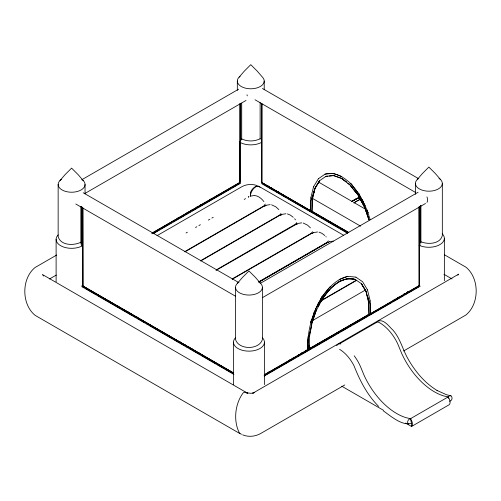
<?xml version="1.0" encoding="UTF-8"?>
<svg xmlns="http://www.w3.org/2000/svg" width="501" height="501" viewBox="0 0 501 501"><rect width="100%" height="100%" fill="white"/><g stroke="black" fill="none" stroke-linecap="round" stroke-linejoin="round"><path stroke-width="0.75" d="M312.649 347.368L312.655 346.993M315.586 213.764L315.586 213.388M310.244 348.727L310.251 348.377M309.029 348.802L309.092 345.108M307.627 348.089L307.645 349.654L307.683 348.101M307.839 349.767C306.963 330.979 312.492 312.305 322.375 296.398C328.712 287.442 336.76 278.863 347.876 276.37M307.883 349.792L308.134 336.703M310.833 197.914L310.539 210.752L261.791 182.602L348.489 232.658M309.267 349.078L309.524 336.403L312.06 322.907L316.488 309.568M307.833 349.955L308.084 339.665L311.121 327.623L311.822 322.769L316.181 310.276M309.806 333.24L310.088 331.737M310.37 330.24L310.651 328.737M311.572 324.122L311.121 327.623M326.076 176.239L319.369 180.855L314.76 188.645L313.87 192.365L314.947 188.539L319.657 180.692M314.997 188.508L312.461 199.079L311.966 211.572L312.179 199.248L314.709 188.67L319.607 180.717M310.789 197.945L313.507 186.892M250.318 194.219L250.725 192.948M265.273 204.064L263.883 205.942L184.775 251.615M311.822 322.769L316.231 310.307M310.57 322.456L311.296 320.252M313.401 314.478L314.384 311.547M310.808 322.594L315.699 308.81L322.425 296.423L330.453 286.409M280.961 213.507L279.677 215.061L200.569 260.733M296.749 222.626L295.465 224.172L216.357 269.845M312.543 231.744L311.259 233.291L232.151 278.963M328.33 240.862L327.047 242.409L258.76 281.838M317.941 304.107L318.949 302.128M320.772 298.897L322.137 296.26M319.651 303.612L317.866 306.906L319.701 303.644M316.726 309.706C323.771 295.321 336.315 275.318 355.134 279.37L361.609 283.848L366.269 291.67M313.457 186.917L318.392 178.744M336.566 345.677L338.657 343.88M329.151 289.922L322.863 297.688L320.364 302.297L323.101 297.819M323.151 297.851C330.303 287.662 341.444 275.888 355.184 279.395M457.82 275.199L458.697 274.128L252.711 393.279L254.383 392.546L251.101 393.335L246.774 392.834M59.945 180.592L65.099 174.611L71.599 168.129L78.093 174.605L83.241 180.579M239.127 77.135L244.275 71.161L250.769 64.685L257.27 71.167L262.424 77.148A13.452 7.766 0 0 1 258.948 87.193A13.452 7.766 0 0 1 241.244 86.51A13.452 7.766 0 0 1 240.104 76.29M237.324 283.409L242.471 277.435L248.966 270.96L255.466 277.441L260.62 283.422M417.22 179.552L422.374 173.571L428.875 167.09L435.369 173.565L440.517 179.54M314.058 192.252L313.507 192.779L310.833 200.907L310.589 210.721L261.841 182.577M447.932 397.161C451.52 392.565 454.269 400.261 449.516 401.263M330.547 288.094L335.952 283.898M337.142 282.959L338.332 282.019M411.296 423.332C402.053 426.1 390.623 415.993 383.484 410.958M318.342 178.769L325.111 174.11L333.134 173.359L341.832 176.54M81.644 179.828L238.633 89.191M84.988 193.43L246.035 100.444M56.682 255.028L35.032 267.528C21.361 278.706 21.411 304.301 35.189 315.392L239.966 433.615M49.493 278.994L56.269 275.08M177.498 218.279L178.851 217.497M186.936 212.775L188.332 212.023M190.317 210.821L191.72 210.069M196.417 207.301L197.82 206.55M199.849 205.372L201.208 204.59M209.33 199.899L210.689 199.116M151.853 233.197L239.91 182.358M151.947 233.247L240.054 182.439L240.054 103.669M153.406 233.234L159.5 229.715M160.852 228.932L168.981 224.241M170.334 223.459L171.686 222.676M173.045 221.893L175.074 220.722M176.427 219.939L178.462 218.768M179.815 217.985L181.168 217.202M182.521 216.419L184.556 215.248M185.909 214.466L187.261 213.683M188.614 212.906L190.649 211.729M192.002 210.946L196.743 208.209M198.095 207.433L206.224 202.742M207.577 201.959L212.318 199.223M213.67 198.44L230.598 188.664M231.95 187.888L236.691 185.151M238.044 184.368L240.079 183.191M153.018 233.785L240.361 183.36M157.038 235.67L242.083 186.572C246.586 184.193 252.066 183.823 256.869 185.508M82.671 207.965L82.909 285.82M186.034 232.984L187.387 232.201M195.503 227.517L196.855 226.734M198.884 225.563L200.381 224.711M208.347 220.102L209.85 219.244M211.879 218.073L213.232 217.296M244.181 199.411L245.534 198.634M184.925 251.859L264.177 206.111L266.087 205.491M200.713 260.971L279.971 215.23L281.875 214.61M350.349 185.145L341.788 178.707M215.975 270.408L297.049 223.853M232.295 279.207L311.553 233.46L313.457 232.84M368.861 219.939L364.44 206.6L358.428 195.371M258.904 282.076L327.191 242.653A3.52 2.029 -60 0 1 328.418 242.315M259.055 282.007L327.341 242.578L329.251 241.958M260.451 283.272L418.116 192.24M262.436 297.65L425.518 203.5M321.68 300.205L356.167 280.297M321.154 300.844L356.462 280.466M312.756 320.433L365.461 290.004M339.64 343.742L376.633 322.387M344.732 384.975L260.858 433.396C255.391 436.565 248.465 437.31 242.597 434.818M403.581 351.001L465.811 315.073C479.589 303.988 479.639 278.387 465.968 267.208L444.337 254.721M301.658 353.055L303.011 352.272M305.046 351.101L368.786 314.377M397.262 297.97L398.621 297.193M404.72 293.674L403.368 294.456L404.777 293.699M406.756 292.503L408.115 291.72M268.455 372.237L269.807 371.46M288.726 360.557L290.079 359.781M292.108 358.61L293.454 357.833M298.189 355.109L299.542 354.326M301.564 353.161L302.917 352.385M393.93 299.949L395.289 299.166M397.318 297.995L398.677 297.212M406.812 292.528L408.165 291.745M264.503 374.623L368.93 314.459M264.616 374.723L419.249 285.633L419.249 206.863M264.052 375.819L265.405 375.036M266.764 374.253L274.899 369.569M276.251 368.786L289.81 360.977M291.162 360.194L293.198 359.023M294.55 358.246L295.909 357.463M297.262 356.681L299.297 355.51M300.656 354.727L302.009 353.95M303.368 353.167L305.397 351.996M306.756 351.214L311.497 348.483M312.856 347.7L320.991 343.016M322.343 342.233L335.902 334.424M337.254 333.641L339.29 332.47M340.642 331.687L342.001 330.91M343.354 330.128L345.389 328.957M346.748 328.174L348.101 327.391M349.454 326.614L351.489 325.443M352.848 324.661L357.589 321.924M358.948 321.147L367.083 316.457M368.435 315.68L381.994 307.871M383.346 307.088L385.382 305.917M386.734 305.134L391.481 302.404M392.834 301.621L394.193 300.838M395.546 300.055L397.581 298.884M398.94 298.108L403.681 295.371M405.04 294.588L407.069 293.417M408.428 292.64L413.175 289.904M414.527 289.121L418.592 286.779M264.334 375.982L420.233 286.165M248.39 196.993L248.746 196.812M81.118 242.121C74.004 245.791 60.746 245.784 58.147 236.641L58.147 184.474M377.779 321.241C384.029 318.63 388.889 326.571 392.89 330.053C399.961 337.956 402.403 348.508 407.319 357.639C414.546 370.796 424.46 382.852 437.411 390.692L437.01 390.467L446.529 394.738L451.05 395.796M260.269 138.689C254.42 141.695 247.093 141.695 241.244 138.677M344.688 277.266L343.235 277.792L344.738 277.291M339.121 279.52L347.832 276.345L355.91 277.134M338.883 281.524L346.567 278.769M250.218 196.141L254.364 195.509M266.006 205.26L270.152 204.627M281.8 214.372L285.946 213.745M297.588 223.49L301.734 222.857M313.382 232.608L317.528 231.976M329.17 241.726L333.315 241.094M410.92 418.529C408.421 418.554 406.117 422.694 408.728 424.103M327.61 176.089L325.838 176.377L333.509 175.638L342.026 178.569L346.191 181.857M329.094 175.97L332.977 175.575M325.061 174.141C334.731 171.411 343.711 177.066 350.537 183.404C360.031 193.636 366.256 206.306 370.114 219.626M347.218 278.487L354.176 279.182M254.777 195.547C258.579 195.935 261.691 198.672 263.908 201.621M271.605 204.79L275.995 206.938L278.825 209.606M287.399 213.908L290.311 215.073L293.229 217.271M303.186 223.026L307.57 225.168L310.407 227.842M318.98 232.138L321.892 233.309L324.805 235.508M333.697 175.532L342.07 178.544L346.235 181.832M246.029 392.546L247.707 393.279M420.771 241.707C427.704 244.638 440.047 244.263 442.327 235.589L442.327 183.422M247.024 392.934L245.214 392.133L243.279 392.771C234.9 403.7 233.065 421.316 239.691 433.471L241.501 434.267M262.418 88.502L418.736 178.751M255.015 99.762L415.392 192.353M318.63 182.145L352.422 201.653M353.775 202.435L365.267 209.067M312.461 198.377L360.57 226.151M443.924 274.279L452.052 278.969M268.123 185.984L269.532 186.741M271.511 187.938L272.863 188.72M277.604 191.457L278.957 192.24M311.534 210.996L348.796 232.508M312.06 211.46L348.633 232.577M263.119 184.143L264.472 184.919M265.831 185.702L267.86 186.879M269.212 187.656L273.953 190.393M275.306 191.175L277.341 192.353M278.694 193.129L280.046 193.912M281.399 194.695L286.14 197.432M288.175 198.603L289.528 199.385M290.881 200.168L313.902 213.457M315.261 214.24L319.995 216.977M321.354 217.76L323.383 218.931M324.736 219.714L329.476 222.45M330.829 223.233L335.57 225.97M336.923 226.753L338.958 227.924M340.311 228.706L341.663 229.489M343.016 230.272L347.757 233.003M261.478 183.523L347.475 233.172M343.717 235.332L259.048 186.447A7.878 4.547 -60 0 0 250.275 192.735M83.204 192.753L238.839 282.608M75.801 204.013L235.501 296.21M341.77 386.202L383.584 410.35M405.61 423.063L411.534 426.483L449.197 404.733A5.974 3.451 60 0 0 448.126 396.955L443.479 395.853A56.838 32.816 60 0 1 401.727 353.531L398.07 344.65A31.751 18.33 60 0 0 379.526 322.669L379.007 322.406A5.824 3.363 60 0 0 376.276 322.65M107.909 300.306L109.268 301.088M117.391 305.779L118.793 306.537M123.484 309.299L124.837 310.081M126.866 311.253L128.269 312.004M130.254 313.206L131.606 313.989M136.347 316.726L137.744 317.477M178.995 341.35L180.398 342.102M185.088 344.863L186.441 345.646M188.47 346.817L189.873 347.575M191.858 348.771L193.211 349.554M197.951 352.291L199.354 353.048M233.735 373.063L82.765 285.902L82.765 207.909M82.671 285.958L233.641 373.113M81.92 285.576L233.591 373.145M82.615 286.747L83.968 287.53M85.32 288.307L86.673 289.09M88.026 289.872L96.148 294.557M97.501 295.339L111.034 303.155M112.387 303.932L120.503 308.622M121.856 309.405L126.596 312.136M127.949 312.918L132.684 315.655M134.036 316.438L136.065 317.609M137.418 318.385L138.771 319.168M140.13 319.951L144.864 322.688M146.893 323.859L148.246 324.635M149.599 325.418L172.607 338.701M173.96 339.484L178.694 342.214M180.047 342.997L184.781 345.734M186.134 346.517L188.169 347.688M189.522 348.464L190.875 349.247M192.227 350.03L194.256 351.201M195.609 351.984L197.638 353.155M198.991 353.938L200.344 354.721M201.696 355.497L206.437 358.234M207.79 359.017L215.906 363.701M217.259 364.484L224.705 368.78M226.057 369.563L230.792 372.299M232.145 373.076L233.497 373.859M81.65 286.522L233.892 374.416M247.832 393.373L42.303 274.442L43.618 276.057M419.249 285.633L419.105 206.781M366.225 291.645L361.321 283.685L366.225 291.645L368.805 302.247L369.018 314.578L368.523 302.084L365.987 291.507M367.114 295.365L370.151 303.907L370.402 313.908M308.841 348.696L309.505 349.078L308.077 349.905L307.407 349.516M339.628 349.322C345.909 353.236 350.631 359.261 354.013 365.768C359.868 380.572 367.246 395.051 378.65 406.405M355.86 277.103L362.636 281.769L367.521 289.916M348.02 183.241L349.21 184.18M347.976 183.266L349.159 184.205M325.85 236.585L326.195 236.954M351.201 183.886L352.147 185.063M350.493 183.435L358.516 193.455L365.229 205.842M354.714 190.512L358.071 194.714M351.314 186.341L352.272 187.543M353.706 189.34L358.027 194.739L350.111 185.282L357.833 194.851L364.202 206.738M294.613 218.724L295.49 219.858M358.754 193.317L359.812 195.271M362.286 199.836L363.35 201.79M358.384 195.396L364.44 206.6M367.058 210.032L368.085 212.931L367.014 210.057M364.747 207.308L368.373 217.572M364.703 207.333L369.099 219.801M367.289 295.671L368.016 297.888M367.477 289.891L370.201 300.944M448.433 398.333L448.126 396.955L410.463 418.704L405.816 417.602A56.838 32.816 60 0 1 364.064 375.274L360.401 366.394A31.751 18.33 60 0 0 354.226 355.823M370.151 300.919L370.446 313.751L419.199 285.608L419.199 206.838M367.985 315.116L367.991 315.461M365.586 316.5L365.586 316.876M444.362 238.332L444.362 280.723M420.915 205.585L420.915 242.954M420.627 205.423L420.627 242.008M419.963 206.456L419.963 245.452M415.429 183.435L415.429 194.338M264.453 342.221L264.453 384.611M264.221 81.03L264.221 89.598M262.418 287.305L262.418 339.471C259.255 350.105 238.658 350.105 235.514 339.459L235.514 287.292M261.935 103.751L261.935 182.521M261.841 103.807L261.791 182.602M260.125 102.555L260.125 139.14M241.714 103.168L241.714 139.754M240.768 103.256L240.768 140.693M240.004 103.644L240.004 182.414M239.766 141.72L239.816 182.301M237.317 81.018L237.317 90.362M233.479 342.202L233.479 384.593M85.051 184.462L85.051 193.806M82.865 207.859L82.865 285.846M82.064 207.502L82.064 245.715M81.92 206.807L81.92 245.803M81.262 206.556L81.262 242.365M80.974 206.719L80.974 244.087M56.112 239.39L56.112 281.781M426.952 196.918A6.726 3.883 60 0 1 426.952 202.41M246.98 94.789A6.726 3.883 60 0 1 247.269 95.854M353.969 202.874A39.091 22.57 -60 0 1 360.401 199.254M351.765 201.602A39.091 22.57 -60 0 1 358.904 197.688L359.029 197.626A1.453 0.839 -60 0 1 359.524 197.576M351.733 201.646A39.015 22.526 -60 0 1 358.86 197.745A1.365 0.789 -60 0 1 359.449 197.632M351.777 201.734A38.94 22.482 -60 0 1 358.891 197.839L359.017 197.776A1.278 0.739 -60 0 1 359.349 197.713M354.013 202.961A39.015 22.526 -60 0 1 360.432 199.354M351.627 201.584A39.015 22.526 -60 0 1 358.754 197.682A1.365 0.789 -60 0 1 359.436 197.613M339.371 343.955A5.824 3.363 60 0 1 340.812 343.968M82.258 179.734A13.452 7.766 0 0 1 80.473 190.299A13.452 7.766 0 0 1 62.093 189.96A13.452 7.766 0 0 1 61.479 179.352M82.559 245.697A15.487 8.943 0 0 1 62.18 246.479A15.487 8.943 0 0 1 58.179 234.919M438.976 178.3A13.452 7.766 0 0 1 438.187 189.034A13.452 7.766 0 0 1 419.587 189.04A13.452 7.766 0 0 1 418.761 178.312M442.283 233.861A15.487 8.943 0 0 1 438.945 245.133A15.487 8.943 0 0 1 419.143 245.296M259.086 282.182A13.452 7.766 0 0 1 258.259 292.91A13.452 7.766 0 0 1 239.653 292.903A13.452 7.766 0 0 1 238.864 282.169M262.386 337.749A15.487 8.943 0 0 1 248.953 351.151A15.487 8.943 0 0 1 235.564 337.73M261.71 142.265A15.487 8.943 0 0 1 239.804 142.253M250.275 196.217A7.878 4.24 -63.1 0 1 254.376 187.856A7.878 4.24 -63.1 0 1 259.969 187.311M264.027 206.193A3.52 2.029 -60 0 1 265.254 205.848M248.239 197.075A3.52 2.029 -60 0 1 248.872 196.799M279.815 215.305A3.52 2.029 -60 0 1 281.311 215.01M295.609 224.423A3.52 2.029 -60 0 1 297.344 224.223M311.397 233.541A3.52 2.029 -60 0 1 312.624 233.197M411.534 423.527L410.463 418.704A5.974 3.451 60 0 1 411.534 426.483L411.534 423.527"/></g></svg>
